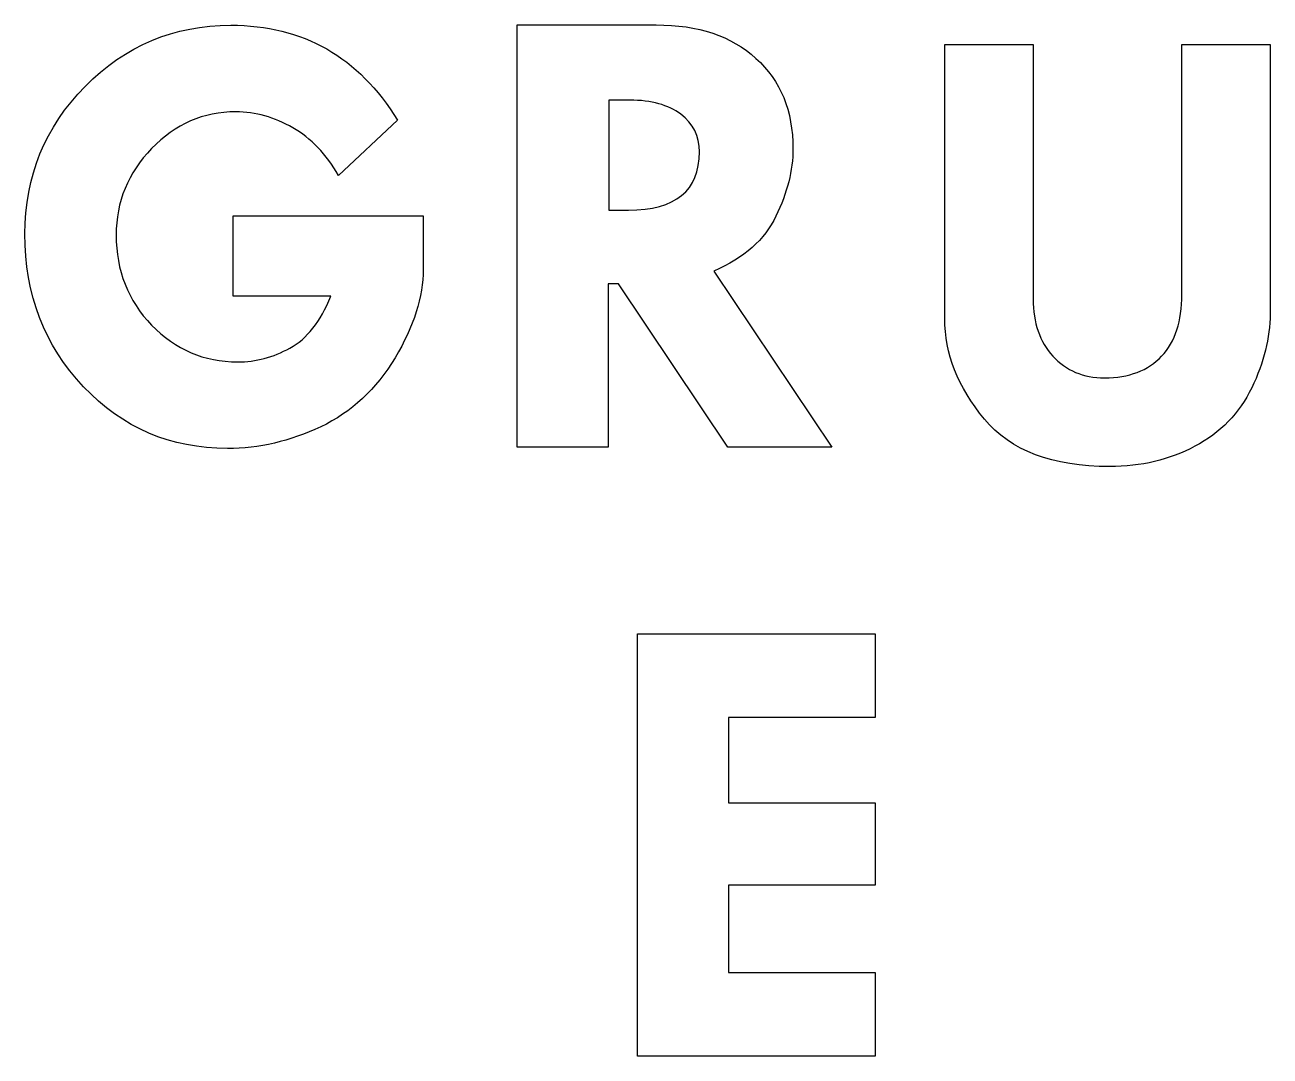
# Model space of a CAD drawing. Extents: x -136 to 275, y 114 to 454.
import ezdxf

# ---------------------------------------------------------------- set-up
doc = ezdxf.new("R2010")
doc.units = 0
doc.layers.add('Layer_1', color=7, linetype='CONTINUOUS')

msp = doc.modelspace()

# ---------------------------------------------------------------- linework, layer by layer
at = {"layer": 'Layer_1', "color": 7}
for p, q in [((26.353844, 454.330013), (72.187527, 454.330013)), ((26.353844, 315.025326), (26.353844, 454.330013)), ((26.353844, 454.330013), (26.353844, 454.330013)), ((167.472925, 447.899741), (196.675492, 447.899741)), ((167.472925, 357.465986), (167.472925, 447.899741)), ((167.472925, 447.899741), (167.472925, 447.899741)), ((196.675492, 447.899741), (196.675492, 363.850775)), ((245.765112, 365.316137), (245.765112, 447.899741)), ((245.765112, 447.899741), (274.863009, 447.899741)), ((274.863009, 447.899741), (274.863009, 358.931347)), ((56.591343, 429.503439), (56.591343, 393.21844)), ((63.487613, 429.503439), (56.591343, 429.503439)), ((56.591343, 429.503439), (56.591343, 429.503439)), ((-13.113218, 422.864247), (-32.577247, 404.64004)), ((-13.113218, 422.864247), (-13.113218, 422.864247)), ((-67.364025, 364.774588), (-67.364025, 391.282526)), ((-67.364025, 391.282526), (-4.623588, 391.282526)), ((-4.623588, 391.282526), (-4.623588, 373.679597)), ((56.591343, 393.21844), (63.063228, 393.21844)), ((91.284894, 373.060107), (130.222308, 315.025326)), ((59.77424, 368.922342), (56.379147, 368.922342)), ((56.379147, 368.922342), (56.379147, 315.025326)), ((95.847044, 315.025326), (59.77424, 368.922342)), ((-35.165549, 364.774588), (-67.364025, 364.774588)), ((56.379147, 315.025326), (26.353844, 315.025326)), ((130.222308, 315.025326), (95.847044, 315.025326)), ((66.125491, 253.368876), (144.53018, 253.368876)), ((66.125491, 114.065274), (66.125491, 253.368876)), ((66.125491, 253.368876), (66.125491, 253.368876)), ((144.53018, 253.368876), (144.53018, 225.784005)), ((144.53018, 225.784005), (96.15056, 225.784005)), ((96.15056, 225.784005), (96.15056, 197.668655)), ((96.15056, 197.668655), (144.53018, 197.668655)), ((144.53018, 197.668655), (144.53018, 170.508164)), ((144.53018, 170.508164), (96.15056, 170.508164)), ((96.15056, 170.508164), (96.15056, 141.650143)), ((96.15056, 141.650143), (144.53018, 141.650143)), ((144.53018, 141.650143), (144.53018, 114.065274)), ((144.53018, 114.065274), (66.125491, 114.065274))]:
    msp.add_line(p, q, dxfattribs=at)
for points in [[(-116.231161, 434.047281), (-102.910034, 447.508342), (-86.897074, 454.238872), (-68.192279, 454.238872)], [(-68.192279, 454.238872), (-44.310882, 454.238872), (-25.951195, 443.780664), (-13.113218, 422.864247)], [(72.187527, 454.330013), (86.12153, 454.330013), (97.120198, 450.652001), (105.183532, 443.295979)], [(105.183532, 443.295979), (113.317597, 435.939956), (117.384629, 426.002253), (117.384629, 413.482871)], [(-136.109317, 385.380368), (-136.109317, 404.363916), (-129.483265, 420.58622), (-116.231161, 434.047281)], [(80.356958, 424.835192), (76.325291, 427.947357), (70.702176, 429.503439), (63.487613, 429.503439)], [(-66.535768, 425.660005), (-77.165061, 425.660005), (-86.413926, 421.621687), (-94.282363, 413.545049)], [(-47.692929, 420.379125), (-53.69779, 423.899712), (-59.978736, 425.660005), (-66.535768, 425.660005)], [(86.510549, 412.421905), (86.510549, 417.655997), (84.459352, 421.793759), (80.356958, 424.835192)], [(-32.577247, 404.64004), (-36.649508, 411.681209), (-41.688069, 416.927571), (-47.692929, 420.379125)], [(-94.282363, 413.545049), (-102.081778, 405.468412), (-105.981486, 395.942122), (-105.981486, 384.966179)], [(63.063228, 393.21844), (78.694775, 393.21844), (86.510549, 399.619595), (86.510549, 412.421905)], [(117.384629, 413.482871), (117.384629, 406.339039), (115.510258, 398.912285), (111.761514, 391.202607)], [(111.761514, 391.202607), (108.083503, 383.492928), (101.257963, 377.445429), (91.284894, 373.060107)], [(-116.748821, 334.95316), (-129.655818, 348.552284), (-136.109317, 365.361354), (-136.109317, 385.380368)], [(-105.981486, 384.966179), (-105.981486, 373.299928), (-102.081778, 363.393968), (-94.282363, 355.248298)], [(-4.623588, 373.679597), (-4.623588, 364.636526), (-7.729551, 354.903143), (-13.941476, 344.47945)], [(-48.62472, 347.689397), (-43.033987, 350.726764), (-38.547596, 356.421828), (-35.165549, 364.774588)], [(196.675492, 363.850775), (196.675492, 356.035509), (198.838645, 349.755387), (203.164952, 345.010409)], [(239.066312, 345.010409), (243.532179, 349.825168), (245.765112, 356.593743), (245.765112, 365.316137)], [(274.863009, 358.931347), (274.863009, 351.116081), (272.839414, 342.986812), (268.792223, 334.543539)], [(-94.282363, 355.248298), (-86.413926, 347.171663), (-76.957996, 343.133346), (-65.914574, 343.133346)], [(180.556508, 324.286001), (171.83412, 334.822654), (167.472925, 345.882649), (167.472925, 357.465986)], [(-65.914574, 343.133346), (-59.909714, 343.133346), (-54.146429, 344.652029), (-48.62472, 347.689397)], [(-13.941476, 344.47945), (-20.153401, 334.124788), (-28.332434, 326.531369), (-38.478575, 321.699193)], [(203.164952, 345.010409), (207.491259, 340.265427), (213.178257, 337.892935), (220.225946, 337.892935)], [(220.225946, 337.892935), (228.320328, 337.892935), (234.60045, 340.265427), (239.066312, 345.010409)], [(-69.2276, 314.554476), (-88.001415, 314.554476), (-103.841822, 321.354037), (-116.748821, 334.95316)], [(268.792223, 334.543539), (264.745036, 326.170041), (258.499804, 319.750361), (250.056527, 315.284499)], [(-38.478575, 321.699193), (-48.624719, 316.936048), (-58.874394, 314.554476), (-69.2276, 314.554476)], [(221.900648, 308.585698), (203.060282, 308.585698), (189.278902, 313.819133), (180.556508, 324.286001)], [(250.056527, 315.284499), (241.683029, 310.818632), (232.297736, 308.585698), (221.900648, 308.585698)]]:
    msp.add_open_spline(points, degree=3, dxfattribs=at)

doc.saveas('drawing.dxf')
